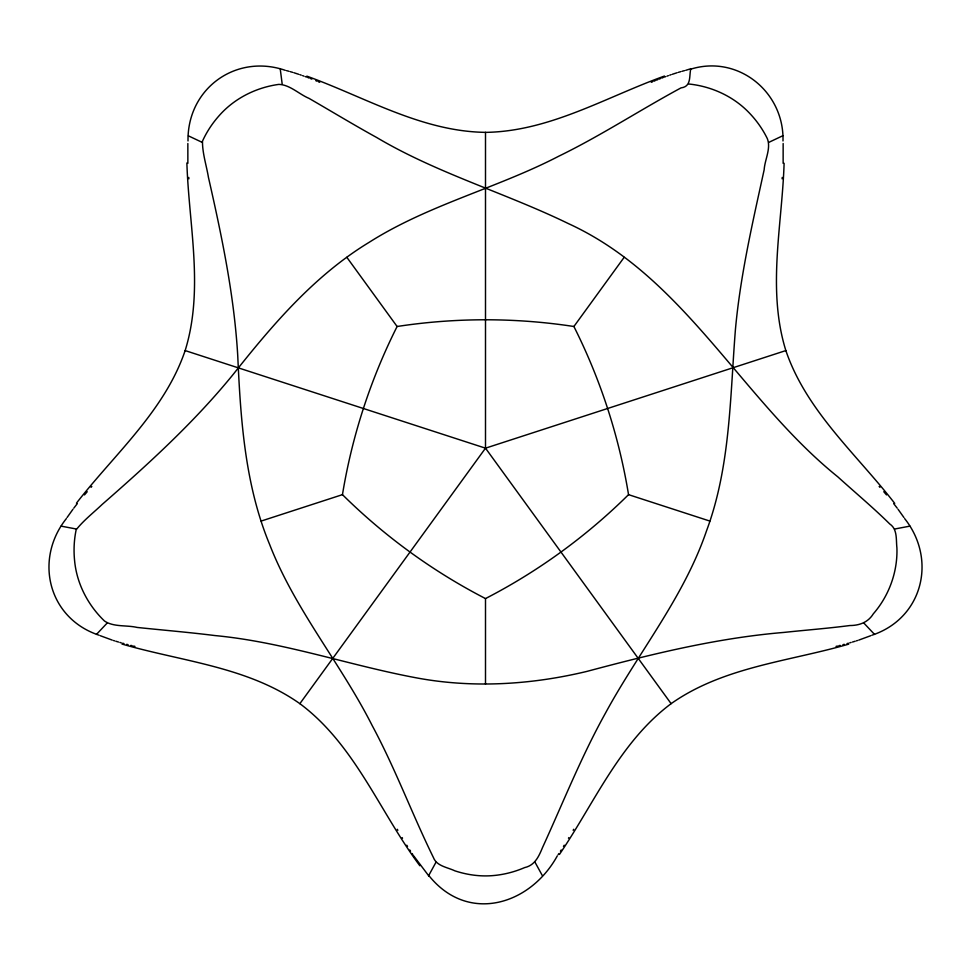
<?xml version="1.0" encoding="UTF-8"?>
<svg xmlns="http://www.w3.org/2000/svg" width="971" height="971" viewBox="0 0 971 971"><rect width="100%" height="100%" fill="white"/><g stroke="black" fill="none" stroke-linecap="round" stroke-linejoin="round"><path stroke-width="1.46" d="M783.136 163.334L783.148 143.514M187.852 143.514L187.864 163.334M784.107 163.274C782.128 225.454 766.908 289.576 785.855 350.58C806.428 411.17 856.543 454.137 894.728 503.391M188.01 140.965C187.245 88.652 235.735 53.405 285.256 70.313M782.116 178.834L782.238 177.438M688.827 84.004C710.99 86.273 732.583 95.923 748.265 111.883C756.021 119.712 762.526 128.779 767.357 138.683C771.205 148.466 764.784 159.632 764.153 169.804C752.561 222.796 740.254 275.825 735.387 329.958C730.046 397.285 730.423 466.614 706.536 530.809C683.9 597.25 638.615 652.039 605.503 713.066C581.386 756.397 563.119 802.568 542.51 847.574C538.881 856.373 534.851 865.416 524.607 867.601C514.023 872.176 502.65 874.98 491.144 875.733C478.885 876.522 466.517 874.665 454.865 870.829C447.449 867.285 436.61 866.132 433.406 857.514C412.032 813.941 395.185 768.243 372.136 725.471C340.772 663.484 294.881 609.509 269.586 544.355C244.923 484.747 240.626 419.545 237.749 355.859C234.217 295.487 221.813 236.171 208.437 177.353C206.459 165.398 202.32 153.09 202.49 141.123C206.665 131.947 212.261 123.426 218.948 115.901C234.145 98.472 256.041 87.487 278.847 84.392C289.819 84.671 299.032 94.187 309.045 98.387C331.609 111.41 353.893 124.943 376.712 137.518C437.278 173.408 505.369 192.938 568.375 223.585C684.628 276.856 741.286 399.13 837.791 476.822C855.123 492.528 873.123 507.542 889.776 523.988C897.665 529.256 895.942 539.694 896.913 547.935C897.726 571.858 889.035 595.745 873.354 613.781C868.11 622.35 859.481 625.53 849.783 625.542C827.875 628.395 805.845 630.082 783.876 632.424C716.889 637.996 651.541 654.163 586.775 671.434C531.78 684.628 474.2 688.33 418.367 678.219C350.179 665.73 284.236 642.098 214.894 635.556C189.042 632.315 163.055 630.155 137.142 627.436C126.582 624.948 113.534 627.242 104.492 621.015C87.863 605.103 76.6 583.34 74.561 560.316C73.553 550.132 74.063 539.803 76.151 529.79C83.53 520.42 93.459 512.724 102.173 504.422C148.563 463.883 194.321 422.191 233.295 374.272C272.535 324.763 314.495 275.473 369.126 242.337C428.15 204.845 497.055 188.204 558.811 156.185C600.818 135.746 639.938 110.051 681.011 87.888C691.607 86.601 689.022 76.284 690.794 68.625M685.744 70.313L690.782 68.747M342.46 494.652C352.024 436.234 370.497 379.37 397.103 326.499C455.605 317.541 515.395 317.541 573.897 326.499C600.503 379.37 618.976 436.234 628.54 494.652C586.472 536.283 538.104 571.434 485.5 598.573C432.896 571.434 384.528 536.283 342.46 494.652L261.138 521.075M76.454 503.148C114.614 454.003 164.609 411.073 185.145 350.58C204.116 289.467 188.823 225.248 186.881 162.958M428.539 875.842L435.943 862.309M428.612 875.672L413.707 855.9M573.145 830.302L573.74 829.27M568.848 837.609L568.472 838.228M563.471 846.409L564.224 845.207M560.425 851.191L561.189 850.001M559.442 854.431C594.483 802.896 619.862 741.953 671.131 703.659C723.298 666.798 788.974 661.457 848.739 644.125M66.331 518.623C33.791 559.551 48.283 618.406 99.042 635.192M558.082 854.735L558.871 853.558M67.048 517.555L72.971 509.241M557.293 855.9C530.008 905.494 467.379 923.991 428.745 875.417M121.97 644.04C181.82 661.445 247.617 666.737 299.869 703.659L485.5 448.177L485.5 132.372C549.489 131.51 605.831 97.136 664.48 76.041M573.897 326.499L624.159 257.315M73.82 508.112L77.279 503.67M84.477 494.919L87.22 491.714M91.056 487.333L91.832 486.447M106.944 623.273L96.469 634.415M783.002 135.649L769.008 142.264M871.958 635.192C922.717 618.406 937.209 559.551 904.669 518.623M651.286 82.304L652.585 81.758M653.884 81.224L655.194 80.69M870.781 635.689L858.777 640.095M656.505 80.156L657.816 79.634M659.127 79.112L660.45 78.602M661.773 78.081L663.096 77.583M664.419 77.085L665.754 76.588M667.077 76.114L668.4 75.629M669.723 75.168L671.058 74.706M672.26 74.306L677.115 72.728M185.158 350.58L485.5 448.177L785.842 350.58M856.349 640.872L857.563 640.484M855.135 641.248L852.441 642.049M678.341 72.364L680.792 71.636M849.734 642.838L851.094 642.45M847.003 643.591L848.375 643.215M682.03 71.284L684.506 70.628M842.901 644.683L844.272 644.331M838.786 645.727L840.158 645.387M836.043 646.395L837.415 646.067M894.679 529.013L909.9 526.136M690.709 69.159C738.239 54.449 784.313 92.051 782.99 140.965M485.5 132.359C421.62 131.522 365.351 97.246 306.812 76.139M61.1 526.136L76.321 529.013M133.585 646.067L134.957 646.395M130.842 645.387L132.214 645.727M126.728 644.331L128.099 644.683M286.494 70.628L288.97 71.284M122.625 643.215L123.997 643.591M119.906 642.45L121.266 642.838M290.208 71.636L292.659 72.364M118.559 642.049L115.865 641.248M293.885 72.728L298.74 74.306M113.437 640.484L114.651 640.872M628.54 494.652L709.862 521.075M112.223 640.095L100.219 635.689M299.942 74.706L301.277 75.168M302.6 75.629L303.923 76.114M305.246 76.588L306.581 77.085M307.904 77.583L309.227 78.081M310.55 78.602L311.873 79.112M315.806 80.69L317.116 81.224M318.415 81.758L319.714 82.304M201.992 142.264L188.447 135.879M299.869 703.659C355.131 744.83 379.746 812.023 419.848 865.744M864.056 623.273L874.531 634.415M879.168 486.447L879.944 487.333M883.78 491.714L886.523 494.919M893.721 503.67L897.18 508.112M898.029 509.241L903.952 517.555M346.841 257.315L397.103 326.499M485.5 448.177L671.119 703.659M412.129 853.558L412.918 854.735M409.811 850.001L410.575 851.191M406.776 845.207L407.529 846.409M402.152 837.609L402.528 838.228M397.26 829.27L397.855 830.302M535.057 862.309L542.304 875.514M280.206 68.625L282.173 84.004M188.762 177.438L188.884 178.834M485.5 598.573L485.5 684.082"/></g></svg>
